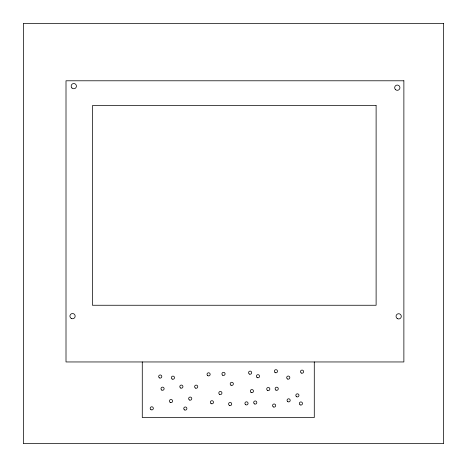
<?xml version="1.0" encoding="UTF-8"?>
<svg xmlns="http://www.w3.org/2000/svg" width="467" height="467" viewBox="0 0 467 467"><rect width="100%" height="100%" fill="white"/><g stroke="black" fill="none" stroke-linecap="round" stroke-linejoin="round"><path stroke-width="0.7" d="M314.285 361.954L314.285 417.539L142.277 417.539L142.277 361.954M443.65 23.35L23.35 23.35L23.35 443.65L443.65 443.65L443.65 23.35M403.873 80.785L66.005 80.785L66.005 361.954L403.873 361.954L403.873 80.785M376.116 105.612L92.413 105.612L92.413 305.255L376.116 305.255L376.116 105.612M397.359 318.622A2.627 2.627 0 0 0 401.299 316.346A2.627 2.627 0 0 0 397.359 314.069A2.627 2.627 0 0 0 397.359 318.622M71.941 87.989A2.627 2.627 0 0 0 76.337 86.809A2.627 2.627 0 0 0 73.121 83.593A2.627 2.627 0 0 0 71.941 87.989M395.444 89.547A2.627 2.627 0 0 0 399.84 88.374A2.627 2.627 0 0 0 396.623 85.152A2.627 2.627 0 0 0 395.444 89.547M71.223 318.412A2.627 2.627 0 0 0 75.164 316.136A2.627 2.627 0 0 0 71.223 313.865A2.627 2.627 0 0 0 71.223 318.412M222.724 375.246A1.576 1.576 0 0 0 225.088 373.88A1.576 1.576 0 0 0 222.724 372.514A1.576 1.576 0 0 0 222.724 375.246M300.112 404.866A1.576 1.576 0 0 0 302.476 403.5A1.576 1.576 0 0 0 300.112 402.134A1.576 1.576 0 0 0 300.112 404.866M296.598 396.74A1.576 1.576 0 0 0 298.962 395.374A1.576 1.576 0 0 0 296.598 394.014A1.576 1.576 0 0 0 296.598 396.74M287.847 401.719A1.576 1.576 0 0 0 290.211 400.353A1.576 1.576 0 0 0 287.847 398.987A1.576 1.576 0 0 0 287.847 401.719M254.451 403.902A1.576 1.576 0 0 0 256.815 402.536A1.576 1.576 0 0 0 254.451 401.171A1.576 1.576 0 0 0 254.451 403.902M251.1 392.478A1.576 1.576 0 0 0 253.464 391.118A1.576 1.576 0 0 0 251.1 389.752A1.576 1.576 0 0 0 251.1 392.478M219.583 394.364A1.576 1.576 0 0 0 221.948 392.998A1.576 1.576 0 0 0 219.583 391.638A1.576 1.576 0 0 0 219.583 394.364M195.399 388.054A1.576 1.576 0 0 0 197.763 386.688A1.576 1.576 0 0 0 195.399 385.322A1.576 1.576 0 0 0 195.399 388.054M170.216 402.42A1.576 1.576 0 0 0 172.58 401.054A1.576 1.576 0 0 0 170.216 399.688A1.576 1.576 0 0 0 170.216 402.42M161.769 390.073A1.576 1.576 0 0 0 164.133 388.707A1.576 1.576 0 0 0 161.769 387.341A1.576 1.576 0 0 0 161.769 390.073M189.415 399.986A1.576 1.576 0 0 0 191.779 398.625A1.576 1.576 0 0 0 189.415 397.259A1.576 1.576 0 0 0 189.415 399.986M211.119 403.628A1.576 1.576 0 0 0 213.483 402.262A1.576 1.576 0 0 0 211.119 400.902A1.576 1.576 0 0 0 211.119 403.628M229.361 405.368A1.576 1.576 0 0 0 231.725 404.002A1.576 1.576 0 0 0 229.361 402.636A1.576 1.576 0 0 0 229.361 405.368M230.99 385.217A1.576 1.576 0 0 0 233.354 383.851A1.576 1.576 0 0 0 230.99 382.485A1.576 1.576 0 0 0 230.99 385.217M249.331 374.055A1.576 1.576 0 0 0 251.695 372.689A1.576 1.576 0 0 0 249.331 371.323A1.576 1.576 0 0 0 249.331 374.055M275.139 372.613A1.576 1.576 0 0 0 277.503 371.247A1.576 1.576 0 0 0 275.139 369.882A1.576 1.576 0 0 0 275.139 372.613M301.268 373.022A1.576 1.576 0 0 0 303.632 371.656A1.576 1.576 0 0 0 301.268 370.29A1.576 1.576 0 0 0 301.268 373.022M275.921 390.114A1.576 1.576 0 0 0 278.285 388.754A1.576 1.576 0 0 0 275.921 387.388A1.576 1.576 0 0 0 275.921 390.114M287.468 378.982A1.576 1.576 0 0 0 289.832 377.616A1.576 1.576 0 0 0 287.468 376.25A1.576 1.576 0 0 0 287.468 378.982M273.329 406.92A1.576 1.576 0 0 0 275.693 405.554A1.576 1.576 0 0 0 273.329 404.188A1.576 1.576 0 0 0 273.329 406.92M267.492 390.383A1.576 1.576 0 0 0 269.856 389.017A1.576 1.576 0 0 0 267.492 387.651A1.576 1.576 0 0 0 267.492 390.383M207.809 375.707A1.576 1.576 0 0 0 210.173 374.341A1.576 1.576 0 0 0 207.809 372.975A1.576 1.576 0 0 0 207.809 375.707M172.148 379.052A1.576 1.576 0 0 0 174.512 377.686A1.576 1.576 0 0 0 172.148 376.32A1.576 1.576 0 0 0 172.148 379.052M159.44 377.902A1.576 1.576 0 0 0 161.804 376.536A1.576 1.576 0 0 0 159.44 375.17A1.576 1.576 0 0 0 159.44 377.902M184.535 409.909A1.576 1.576 0 0 0 186.899 408.543A1.576 1.576 0 0 0 184.535 407.177A1.576 1.576 0 0 0 184.535 409.909M150.981 409.717A1.576 1.576 0 0 0 153.345 408.351A1.576 1.576 0 0 0 150.981 406.985A1.576 1.576 0 0 0 150.981 409.717M180.577 387.995A1.576 1.576 0 0 0 182.941 386.629A1.576 1.576 0 0 0 180.577 385.269A1.576 1.576 0 0 0 180.577 387.995M245.379 404.492A1.576 1.576 0 0 0 248.018 403.786A1.576 1.576 0 0 0 246.086 401.853A1.576 1.576 0 0 0 245.379 404.492M257.171 377.599A1.576 1.576 0 0 0 259.535 376.233A1.576 1.576 0 0 0 257.171 374.867A1.576 1.576 0 0 0 257.171 377.599"/></g></svg>
